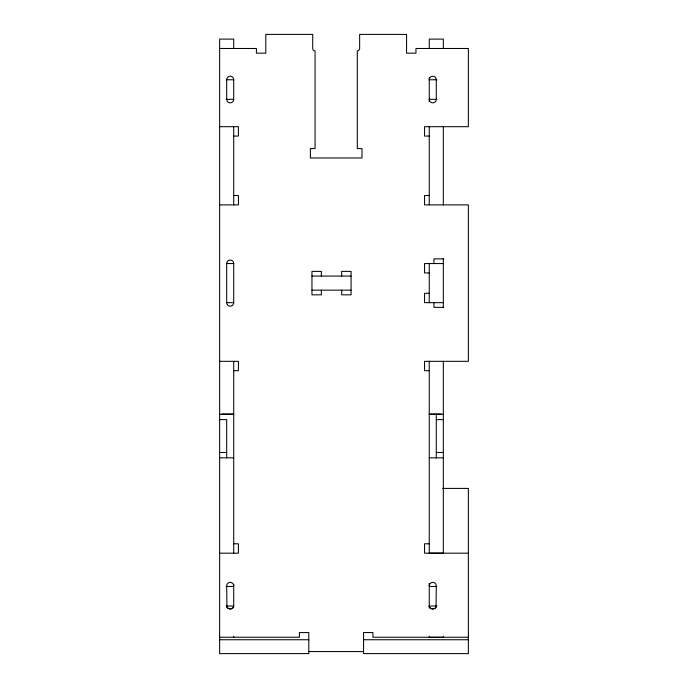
<?xml version="1.0" encoding="UTF-8"?>
<svg xmlns="http://www.w3.org/2000/svg" width="688" height="688" viewBox="0 0 688 688"><rect width="100%" height="100%" fill="white"/><g stroke="black" fill="none" stroke-linecap="round" stroke-linejoin="round"><path stroke-width="1.03" d="M429.252 585.884A3.517 3.517 0 0 1 432.769 582.366A3.517 3.517 0 0 1 436.287 585.884L436.029 607.143C434.773 609.465 430.869 609.577 429.561 607.255A2.597 2.597 0 0 1 429.252 606.016L436.932 606.016M219.644 48.478L256.409 48.478L256.409 53.174L265.792 53.174L265.792 34.4L312.713 34.4L312.713 48.478A2.348 2.348 0 0 0 315.061 50.826L315.061 148.582L310.374 148.582L310.374 157.973L361.991 157.973L361.991 148.582L357.296 148.582L357.296 50.826A2.348 2.348 0 0 0 359.643 48.478L359.643 34.4L406.565 34.4L406.565 53.174L415.956 53.174L415.956 48.478L468.356 48.478L468.356 126.687L424.556 126.687L424.556 136.069L429.252 136.069M226.257 79.765L233.722 79.765L233.722 99.313A3.517 3.517 0 0 1 230.205 102.83A3.517 3.517 0 0 1 226.687 99.313L226.687 79.765A3.517 3.517 0 0 1 230.205 76.239A3.517 3.517 0 0 1 233.722 79.765M436.932 79.765L429.252 79.765A3.517 3.517 0 0 1 432.769 76.239A3.517 3.517 0 0 1 436.287 79.765L436.287 99.313A3.517 3.517 0 0 1 432.769 102.83A3.517 3.517 0 0 1 429.252 99.313L436.932 99.313M226.257 99.313L233.722 99.313M219.644 126.687L238.418 126.687L238.418 136.069L233.722 136.069M233.722 195.512L238.418 195.512L238.418 204.895L219.644 204.895M429.252 195.512L424.556 195.512L424.556 204.895L468.356 204.895L468.356 361.32L424.556 361.32L424.556 370.703L429.252 370.703M443.33 258.86L433.939 258.86L433.939 263.556M226.687 263.556L233.722 263.556L233.722 302.66A3.517 3.517 0 0 1 230.205 306.177A3.517 3.517 0 0 1 226.687 302.66L226.687 263.556A3.517 3.517 0 0 1 230.205 260.038A3.517 3.517 0 0 1 233.722 263.556M443.33 263.556L424.556 263.556L424.556 272.938L429.252 272.938M311.931 276.069L351.035 276.069M311.931 290.147L351.035 290.147M429.252 293.277L424.556 293.277L424.556 302.66L443.33 302.66M226.687 302.66L233.722 302.66M443.33 307.355L433.939 307.355L433.939 302.66M219.644 361.32L238.418 361.32L238.418 370.703L233.722 370.703M221.992 414.064L233.722 414.064M429.252 414.064L440.982 414.064M219.644 414.262L233.722 414.262M429.252 414.262L443.33 414.262M219.644 419.62L226.687 419.62L226.687 457.993M436.287 419.62L443.33 419.62M219.644 452.472L226.687 452.472M436.287 452.472L443.33 452.472M219.644 457.821L233.722 457.821M429.252 457.821L443.33 457.821M442.719 488.411L468.356 488.411L468.356 653.6L363.556 653.6L363.556 632.564L372.939 632.564L372.939 637.251L468.356 637.251M233.722 543.795L238.418 543.795L238.418 553.178L219.644 553.178M429.252 543.795L424.556 543.795L424.556 553.178L468.356 553.178M429.252 553.161L443.33 553.161M226.042 586.46L233.722 586.46M429.252 586.46L436.932 586.46M226.257 606.016L233.722 606.016L233.722 584.379M219.644 637.251L299.418 637.251L299.418 632.564L308.809 632.564L308.809 653.6L219.644 653.6L219.644 39.096L233.722 39.096L233.722 48.478M219.644 639.737L308.809 639.737M363.556 639.737L468.356 639.737M308.809 651.57L363.556 651.57M429.252 606.016L429.51 607.143C430.765 609.465 434.661 609.577 435.977 607.255A2.597 2.597 0 0 0 436.287 606.016M443.33 48.478L443.33 39.096L429.252 39.096L429.252 48.478M443.33 126.687L443.33 204.895M443.33 258.344L443.33 307.871M443.33 361.32L443.33 553.462M443.33 636.305L443.33 637.32L429.252 637.32L429.252 636.305M436.287 414.288L436.287 458.131M429.252 77.675L429.252 101.403M429.252 126.687L429.252 204.895M429.252 263.556L429.252 302.66M429.252 361.32L429.252 553.462M429.252 583.338L429.252 608.029M341.687 276.069L341.687 271.373L351.078 271.373L351.078 294.842L341.687 294.842L341.687 290.147M321.356 276.069L321.356 271.373L311.965 271.373L311.965 294.842L321.356 294.842L321.356 290.147M233.722 126.687L233.722 204.895M233.722 361.32L233.722 553.247M233.722 636.245L233.722 637.251M233.722 585.884A3.517 3.517 0 0 0 230.205 582.366A3.517 3.517 0 0 0 226.687 585.884L226.945 607.143C228.201 609.465 232.097 609.577 233.413 607.255A2.597 2.597 0 0 0 233.722 606.016C233.533 609.293 228.476 609.964 226.997 607.255A2.597 2.597 0 0 1 226.705 606.343"/></g></svg>
